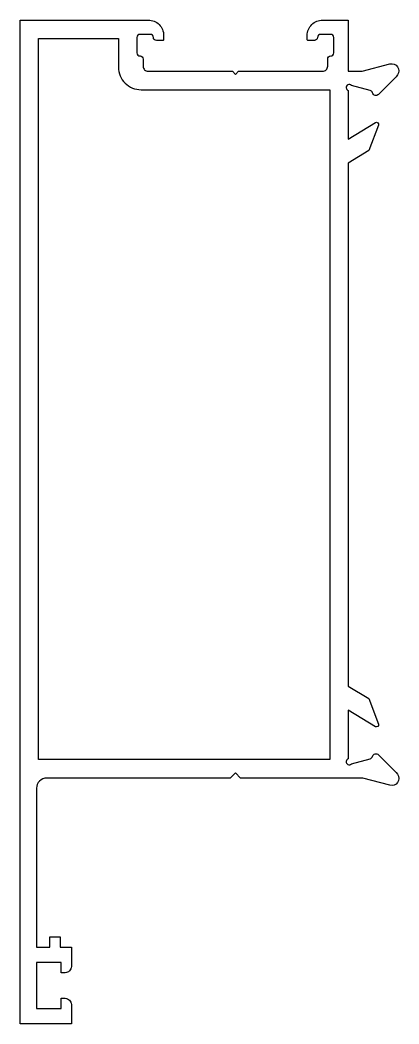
# Model space of a CAD drawing. Extents: x 1290.4 to 1327.4, y -231.5 to -133.5.
import ezdxf

# ---------------------------------------------------------------- set-up
doc = ezdxf.new("R2010")
doc.units = 0
doc.header["$LTSCALE"] = 15
doc.layers.get('0').update_dxf_attribs({"linetype": 'CONTINUOUS'})

msp = doc.modelspace()

# ---------------------------------------------------------------- linework, layer by layer
at = {"ltscale": 5}
for points in [[(1324.585, -205.577, 0.283637), (1324.804, -205.351, -0.607471), (1325.404, -205.192), (1327.134, -206.903), (1327.259, -207.083, -0.700084), (1326.505, -208.161), (1323.871, -207.456), (1311.943, -207.456), (1311.443, -206.956), (1310.943, -207.456), (1293.043, -207.456, 0.414214), (1292.043, -208.456), (1292.043, -223.956), (1293.343, -223.956), (1293.343, -222.956), (1294.343, -222.956), (1294.343, -223.956), (1295.443, -223.956), (1295.443, -225.856, -0.414214), (1294.843, -226.456), (1294.443, -226.456), (1294.443, -225.456), (1292.043, -225.456), (1292.043, -229.956), (1294.443, -229.956), (1294.443, -228.956), (1294.843, -228.956, -0.414214), (1295.443, -229.556), (1295.443, -231.456), (1290.443, -231.456), (1290.443, -133.456), (1302.943, -133.456, -0.414214), (1304.443, -134.956), (1304.443, -135.356, -0.414214), (1304.343, -135.456), (1303.743, -135.456, -0.414214), (1303.443, -135.156, 0.414214), (1303.143, -134.856), (1302.143, -134.856, 0.414214), (1301.843, -135.156), (1301.843, -136.656, 0.414214), (1302.143, -136.956, -0.414214), (1302.443, -137.256), (1302.443, -137.956, 0.414214), (1302.943, -138.456), (1311.143, -138.456), (1311.443, -138.756), (1311.743, -138.456), (1319.943, -138.456, 0.414214), (1320.443, -137.956), (1320.443, -137.256, -0.414214), (1320.743, -136.956, 0.414214), (1321.043, -136.656), (1321.043, -135.156, 0.414214), (1320.743, -134.856), (1319.743, -134.856, 0.414214), (1319.443, -135.156, -0.414214), (1319.143, -135.456), (1318.543, -135.456, -0.414214), (1318.443, -135.356), (1318.443, -134.956, -0.414214), (1319.943, -133.456), (1322.443, -133.456), (1322.443, -138.456), (1323.819, -138.456), (1326.505, -137.737, -0.700084), (1327.259, -138.815), (1327.134, -138.995), (1325.404, -140.706, -0.607471), (1324.804, -140.547, 0.283637), (1324.585, -140.321), (1322.748, -139.828, 1.229391), (1322.443, -140.331), (1322.443, -145.075), (1325.09, -143.459, -0.713664), (1325.381, -143.701), (1324.439, -146.2), (1322.443, -147.418), (1322.443, -198.48), (1324.439, -199.698), (1325.381, -202.198, -0.713664), (1325.09, -202.439), (1322.443, -200.823), (1322.443, -205.568, 1.229391), (1322.748, -206.07)], [(1300.043, -135.256), (1300.043, -138.056, 0.414214), (1302.243, -140.256), (1320.643, -140.256), (1320.643, -205.656), (1292.243, -205.656), (1292.243, -135.256)]]:
    msp.add_lwpolyline(points, format="xyb", close=True, dxfattribs=at)

doc.saveas('drawing.dxf')
